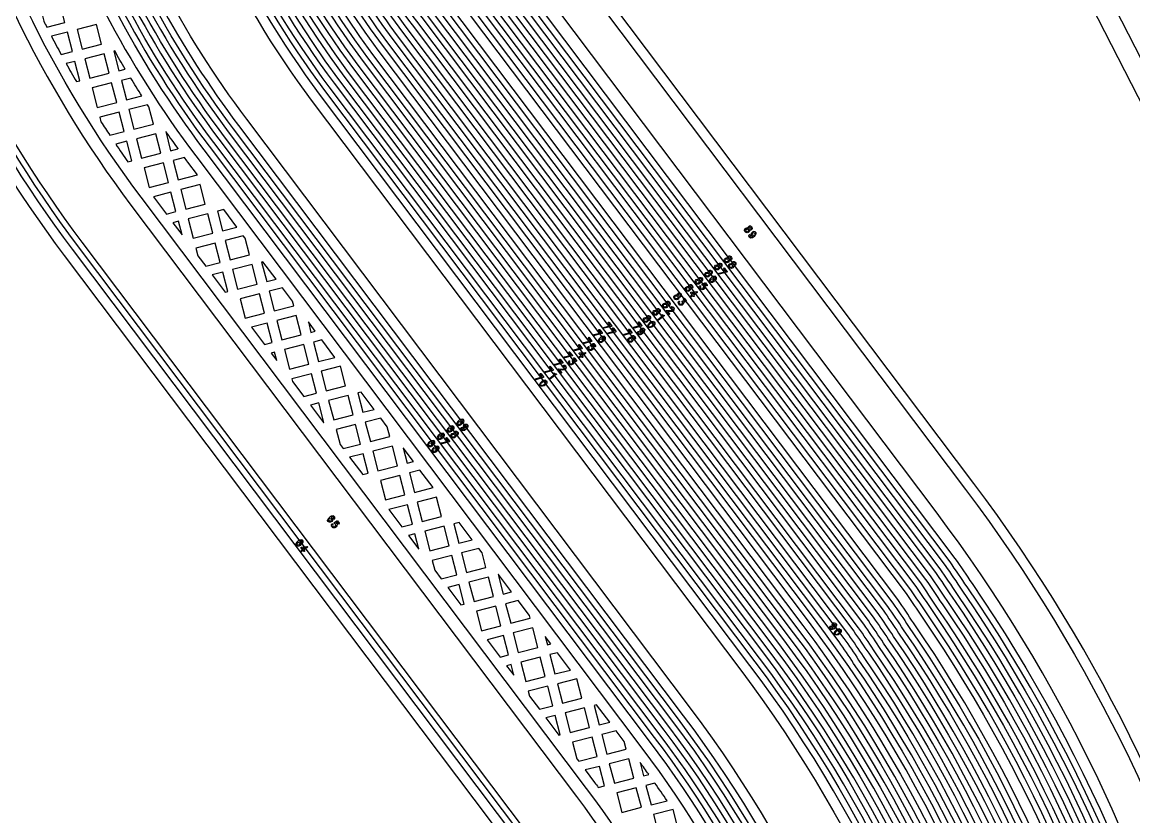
# Model space of a CAD drawing. Extents: x 150 to 463, y 50 to 272.
# Drawn here: x 188.87 to 199.94, y 92.83 to 100.74 of the extents above; entities that cross this region are included whole.
import ezdxf

# ---------------------------------------------------------------- set-up
doc = ezdxf.new("R2010")
doc.units = 0
for name, color, linetype in [('bak_bak_btr2-bcq4636', 9, 'Continuous'), ('bak_outline', 8, 'Continuous'), ('biaozhu1', 5, 'Continuous'), ('quyukuang', 6, 'Continuous')]:
    doc.layers.add(name, color=color, linetype=linetype)

msp = doc.modelspace()

# ---------------------------------------------------------------- linework, layer by layer
at = {"layer": 'bak_bak_btr2-bcq4636'}
for p, q in [((190.375, 98.741), (190.465, 98.622)), ((191.792, 97.662), (191.723, 97.754)), ((191.352, 97.445), (191.409, 97.37)), ((192.769, 96.365), (192.666, 96.502)), ((192.72, 95.63), (192.824, 95.492)), ((194.137, 94.55), (194.081, 94.623)), ((193.697, 94.333), (193.768, 94.24))]:
    msp.add_line(p, q, dxfattribs=at)
for points in [[(205.283, 158.278), (198.163, 107.621, 0.154619), (199.189, 101.546), (203.748, 92.658, -0.154608), (204.733, 86.822), (202.62, 71.792, -0.13447), (202.607, 71.761, -0.128609), (202.613, 71.736), (202.405, 70.262, -0.098311)], [(193.538, 154.055), (186.976, 107.369, 0.198905), (189.292, 98.416), (193.725, 92.533, -0.198901), (195.633, 85.156, -0.07852), (195.589, 85.014, -0.235466), (195.515, 84.964, 0.829205), (195.452, 84.516, -0.234566), (195.509, 84.448, -0.078871), (195.512, 84.297), (194.393, 76.334, -0.158951), (194.037, 75.633, 0.105486), (193.322, 74.529, 0.056152), (193.163, 73.91), (193.045, 73.076, -0.018171), (193.045, 73.073), (192.855, 71.724, 0.040386), (192.848, 71.597, -0.048286), (192.846, 71.568, 0.4198), (193.193, 71.084, -0.349558)], [(193.261, 71.183, -0.468799), (192.947, 71.55, 0.048342), (192.951, 71.599, -0.040792), (192.958, 71.71), (193.265, 73.894, -0.056245), (193.418, 74.492, -0.105486), (194.11, 75.56, 0.162715), (194.498, 76.338), (195.614, 84.282, 0.089232), (195.606, 84.489, -0.054784), (195.602, 84.495, 0.136592), (195.488, 84.602, -0.874967), (195.528, 84.872, 0.137082), (195.658, 84.925, 0.100133), (195.735, 85.142, 0.198891), (193.807, 92.595), (189.374, 98.478, -0.198913), (187.078, 107.355), (193.64, 154.04, -0.171129)], [(193.699, 154.032), (187.138, 107.346, 0.198913), (189.422, 98.514), (193.855, 92.631, -0.198902), (195.794, 85.134, -0.101801), (195.708, 84.891, -0.169864), (195.696, 84.873, -0.006232), (195.687, 84.86, 0.107294), (195.662, 84.755, -0.159896), (195.648, 84.67, 0.095777), (195.648, 84.563, -0.113793), (195.673, 84.274), (194.557, 76.329, -0.162716), (194.153, 75.518, 0.105495), (193.474, 74.47, 0.056232), (193.324, 73.886), (193.017, 71.702, 0.040873), (193.011, 71.6, -0.048333), (193.007, 71.54, 0.477305), (193.267, 71.242)], [(193.298, 71.365, -0.644372), (193.131, 71.552, 0.044198), (193.139, 71.591, 0.006709), (193.139, 71.603, -0.040946), (193.144, 71.684), (193.144, 71.684), (193.159, 71.789, -0.172715), (193.118, 71.99), (193.383, 73.877, -0.055706), (193.528, 74.443, -0.106013), (194.195, 75.476, 0.162658), (194.616, 76.321), (195.854, 85.125, 0.198889), (193.904, 92.666), (189.47, 98.55, -0.198913), (187.197, 107.338), (193.758, 154.024, -0.178427)], [(194.362, 153.939), (187.801, 107.253, 0.198913), (189.957, 98.917), (194.391, 93.033, -0.198889), (196.457, 85.04), (195.22, 76.236, -0.162772), (194.626, 75.044, 0.105906), (194.098, 74.227, 0.055707), (193.987, 73.792), (193.722, 71.905, -0.140892), (193.653, 71.751), (193.634, 71.716), (193.65, 71.539, -0.422325), (193.613, 71.346, -0.200704)], [(193.747, 71.37, 0.178679), (193.755, 71.528, -0.0461), (193.751, 71.546), (193.744, 71.622, -0.152735), (193.761, 71.68, 0.132104), (193.849, 71.887), (194.115, 73.777, -0.055409), (194.218, 74.182, -0.105997), (194.717, 74.954, 0.155464), (195.337, 76.156), (196.585, 85.023, 0.19888), (194.493, 93.111), (190.059, 98.995, -0.198876), (187.928, 107.235), (194.489, 153.921, -0.176717)], [(195.24, 153.195), (188.813, 107.472, 0.107543), (189.19, 102.444, 0.081338), (190.734, 99.503), (195.167, 93.619, -0.198862), (197.42, 84.907), (196.095, 75.476, -0.160261), (195.558, 74.387, 0.160635), (195.244, 73.75), (195.017, 72.135, -0.127479), (194.929, 71.922, 0.010404), (194.919, 71.909, -0.079847), (194.785, 71.769), (194.465, 71.528, -0.055064), (194.461, 71.522, -0.033757), (194.429, 71.493, 0.148019), (194.365, 71.358)], [(195.358, 153.178), (188.932, 107.456, 0.096705), (189.171, 102.964), (189.191, 102.887, 0.008998), (189.304, 102.48, 0.081294), (190.83, 99.575), (195.263, 93.692, -0.198875), (197.539, 84.89), (196.214, 75.459, -0.160272), (195.644, 74.303, 0.16067), (195.363, 73.733), (195.136, 72.118, -0.132304), (195.018, 71.84, -0.068605), (194.883, 71.694, 0.054339), (194.834, 71.644, 0.01787), (194.78, 71.569, -0.05117), (194.778, 71.563, -0.043159), (194.751, 71.511, 0.132375), (194.744, 71.368)], [(195.477, 153.161), (189.051, 107.44, 0.096709), (189.288, 102.993), (189.307, 102.917, 0.008958), (189.419, 102.516, 0.081248), (190.925, 99.647), (195.359, 93.764, -0.116769), (197.58, 88.7, -0.053762), (197.581, 88.693, -0.080127), (197.658, 84.873), (196.333, 75.444, -0.160292), (195.729, 74.219, 0.162838), (195.48, 73.709), (195.254, 72.101, -0.130106), (195.116, 71.771, -0.012914), (195.09, 71.736, 0.118656), (195.028, 71.586, -0.119243), (195.029, 71.573, 0.348071), (195.104, 71.429, -2.783927), (194.946, 71.354)], [(197.718, 84.868, 0.07989), (197.642, 88.696, -0.030837), (197.641, 88.7, -0.033093), (197.641, 88.703, 0.028675), (197.638, 88.713, -0.025456), (197.638, 88.716, 0.116643), (195.407, 93.8), (190.979, 99.675, -0.081099), (189.476, 102.535, -0.00892), (189.366, 102.932), (189.346, 103.009, -0.096702), (189.11, 107.432), (195.536, 153.152, -0.02168)], [(195.596, 153.144), (189.64, 110.766, -0.016404), (189.64, 110.764), (189.17, 107.423, 0.096702), (189.404, 103.023), (189.424, 102.947, 0.008913), (189.534, 102.553, 0.007969), (189.638, 102.255, 0.073089), (191.027, 99.711), (195.455, 93.836, -0.116618), (197.696, 88.728, -0.027076), (197.7, 88.712, -0.02419), (197.7, 88.71, -0.026425), (197.701, 88.707, -0.07989), (197.777, 84.859), (196.452, 75.428, -0.161941), (195.805, 74.124, 0.106558), (195.636, 73.846), (195.619, 73.787, 0.034382), (195.599, 73.692), (195.306, 71.596), (195.496, 71.569, -0.13056), (195.541, 71.546, -0.403497), (195.562, 71.406, 0.042135)], [(197.879, 84.845, 0.079993), (197.801, 88.73, 0.020849), (197.797, 88.75, 0.116546), (195.537, 93.898), (191.109, 99.773, -0.081019), (189.632, 102.584, -0.008876), (189.523, 102.973), (189.504, 103.049, -0.096676), (189.272, 107.408), (189.75, 110.808), (189.75, 110.809), (195.697, 153.129, -0.020756)], [(197.275, 153.089), (190.801, 107.021, 0.197275), (192.467, 100.495), (196.749, 94.812, -0.116711), (199.292, 89.016, -0.004205), (199.296, 88.997, -0.022477), (199.461, 87.773, -0.05729), (199.384, 84.721), (197.508, 71.368, -0.138616), (197.508, 71.353, 0.123164), (197.506, 71.241)], [(196.367, 153.035), (189.918, 107.145, 0.197325), (191.752, 99.961), (196.037, 94.275, -0.116314), (198.41, 88.875, -0.008433), (198.416, 88.846, 0.006424), (198.416, 88.843, -0.006915), (198.418, 88.835, -0.079852), (198.498, 84.758)], [(196.528, 153.012), (190.079, 107.122, 0.197317), (191.883, 100.058), (196.167, 94.373, -0.11622), (198.569, 88.909, -0.008249), (198.576, 88.876, -0.006628), (198.578, 88.864, -0.07984), (198.66, 84.736), (196.977, 72.763, -0.127074), (196.735, 72.178, -0.028507), (196.718, 72.156, -0.014679), (196.67, 72.1, -0.049823), (196.62, 72.053), (196.33, 71.835, -0.078998), (196.324, 71.827, -0.033426), (196.286, 71.798, 0.140962), (196.202, 71.661)], [(196.647, 152.995), (190.198, 107.106, 0.197313), (191.979, 100.13), (196.263, 94.445, -0.116196), (198.687, 88.933, -0.007629), (198.694, 88.898, -0.006036), (198.696, 88.884, -0.079821), (198.779, 84.719), (197.076, 72.603, -0.166393), (196.79, 72.039, 0.028444), (196.719, 71.963, -0.032728), (196.688, 71.929, 0.047968), (196.651, 71.888), (196.552, 71.753), (196.355, 71.507, -0.265155), (196.032, 71.378), (195.895, 71.397, 0.148201), (195.774, 71.378, 0.178039), (195.723, 71.298, -0.130348), (195.723, 71.284, 0.160579), (195.728, 71.195)], [(196.766, 152.978), (190.316, 107.089, 0.19731), (192.075, 100.202), (196.358, 94.517, -0.116852), (198.812, 88.921, -0.005507), (198.815, 88.906, -0.022394), (198.973, 87.73, -0.032961), (198.974, 87.726, -0.057245), (198.897, 84.703), (197.167, 72.388, -0.198766), (196.906, 71.945), (196.784, 71.853, 0.074814), (196.748, 71.817), (196.47, 71.433, -0.087497), (196.404, 71.369, 0.135244), (196.335, 71.287, -0.182264), (196.202, 71.157, 0.08916), (196.144, 71.099)], [(196.884, 152.961), (190.435, 107.073, 0.197297), (192.171, 100.274), (196.454, 94.59, -0.116821), (198.929, 88.944, -0.005123), (198.933, 88.928, -0.022661), (199.094, 87.727, -0.034989), (199.094, 87.723, -0.05698), (199.016, 84.687), (197.285, 72.369, -0.198915), (196.971, 71.836), (196.888, 71.773, 0.095746), (196.856, 71.738), (196.649, 71.394, 0.130994), (196.639, 71.268)], [(197.003, 152.944), (190.554, 107.056, 0.197286), (192.267, 100.346), (196.55, 94.662, -0.116733), (199.046, 88.97, -0.049336), (199.048, 88.964, -0.022693), (199.212, 87.752), (199.215, 87.72, -0.056719), (199.135, 84.67), (197.363, 72.059, -0.169411), (197.066, 71.483, 0.119606), (197.008, 71.36)], [(197.122, 152.93), (190.673, 107.039, 0.19729), (192.363, 100.417), (196.646, 94.734, -0.11607), (199.158, 89.027, -0.061523), (199.16, 89.02), (199.169, 88.972, -0.02245), (199.332, 87.762, -0.035651), (199.332, 87.758), (199.335, 87.721, -0.056537), (199.254, 84.654), (197.481, 72.043, -0.072958), (197.339, 71.556, -0.03421), (197.308, 71.5), (197.142, 71.238, -0.038519), (197.14, 71.234, -0.033528), (197.127, 71.201, 0.009104), (197.125, 71.194, -0.120437), (197.125, 71.178, 0.141), (197.128, 71.067)], [(197.386, 153.015), (190.945, 107.183, 0.13433), (191.575, 102.264, 0.056287), (192.563, 100.567), (197.055, 94.605, -0.004497), (197.201, 94.39, -0.104978), (199.403, 89.071, -0.004238), (199.41, 89.04, -0.003631), (199.413, 89.022, -0.027799), (199.414, 89.018, -0.022481), (199.58, 87.784, -0.04694), (199.569, 85.257, -0.004316), (199.547, 85.009, -0.015053), (199.547, 85.007), (197.726, 72.045, 0.074122), (197.731, 71.377, -0.016605), (197.748, 71.243, -0.071777), (197.749, 71.234, -0.007991), (197.753, 71.169, 0.124915), (197.813, 71.039)], [(197.505, 152.998), (191.063, 107.167, 0.134309), (191.686, 102.311, 0.056234), (192.659, 100.639), (197.152, 94.676, -0.004531), (197.301, 94.457, -0.1055), (199.527, 89.063, -0.0029), (199.53, 89.048, -0.033233), (199.531, 89.044, -0.016505), (199.666, 88.131, -0.032693), (199.666, 88.127, -0.005985), (199.7, 87.795, -0.046906), (199.689, 85.247, -0.004306), (199.667, 84.997, -0.022762), (199.667, 84.995, -0.012487), (199.666, 84.993), (197.844, 72.029, 0.027139), (197.825, 71.797, 0.033632), (197.827, 71.74, 0.063895), (197.889, 71.473, -0.101258), (197.898, 71.463, -0.030892), (197.919, 71.425, 0.144776), (198.044, 71.317)], [(198.14, 71.388, -0.194993), (197.932, 72.222), (199.726, 84.989, 0.004319), (199.748, 85.241, -0.01006), (199.748, 85.242, 0.046898), (199.76, 87.8, -0.026431), (199.76, 87.803, 0.006394), (199.726, 88.138, 0.016572), (199.59, 89.058, -0.039196), (199.588, 89.063, 0.002221), (199.586, 89.075, 0.003823), (199.58, 89.105, 0.00065), (199.574, 89.137, 0.104349), (197.35, 94.491, 0.004547), (197.201, 94.711), (192.707, 100.675, -0.056215), (191.741, 102.335, -0.134288), (191.123, 107.159), (197.564, 152.99, -0.030938)], [(197.623, 152.982), (191.182, 107.151, 0.134283), (191.796, 102.359, 0.056184), (192.755, 100.711), (197.25, 94.746, -0.004553), (197.4, 94.524, -0.105452), (199.645, 89.086, -0.002197), (199.647, 89.074, -0.047069), (199.649, 89.069, -0.016571), (199.785, 88.145, -0.006413), (199.819, 87.807, -0.025987), (199.82, 87.804, -0.046874), (199.808, 85.236, -0.004315), (199.786, 84.983, -0.033921), (199.785, 84.979, -0.023152), (199.785, 84.977), (197.991, 72.213, 0.194979), (198.189, 71.424, 0.031122)], [(197.742, 152.965), (191.301, 107.134, 0.134255), (191.907, 102.406, 0.056144), (192.851, 100.783), (197.347, 94.816, -0.00458), (197.499, 94.591, -0.105411), (199.763, 89.109, -0.001527), (199.764, 89.101, -0.014931), (199.765, 89.1, -0.046989), (199.766, 89.094, -0.016571), (199.904, 88.162, -0.032609), (199.905, 88.159, -0.006491), (199.939, 87.814, -0.03727), (199.939, 87.809, -0.046758), (199.928, 85.225, -0.004313), (199.905, 84.971, -0.009747), (199.905, 84.97, -0.01088), (199.904, 84.958), (198.115, 72.232, 0.19144), (198.281, 71.548, -0.165225), (198.467, 70.924, 0.020124), (198.471, 70.904, 0.083284), (198.507, 70.836)], [(197.861, 152.95), (191.42, 107.118, 0.134232), (192.018, 102.453, 0.056086), (192.947, 100.855), (197.445, 94.886, -0.004603), (197.599, 94.658, -0.104852), (199.875, 89.161, -0.003118), (199.88, 89.133, -0.019147), (199.881, 89.131, -0.004178), (199.883, 89.121, -0.018055), (199.884, 89.119, -0.022914), (200.059, 87.818, -0.029062), (200.06, 87.814, -0.046635), (200.047, 85.215, -0.004322), (200.025, 84.957, -0.011104), (200.022, 84.94), (198.265, 72.44, 0.10431), (198.311, 71.765, 0.083248), (198.385, 71.609, -0.075067), (198.535, 71.306, -0.1227), (198.541, 71.294, 0.275611), (198.708, 71.127, -2.437979), (198.569, 70.993)], [(198.9, 71.192, 0.044852), (198.682, 71.543), (198.549, 71.72, -0.198916), (198.339, 72.533), (200.084, 84.951, 0.004321), (200.107, 85.21, 0.046623), (200.12, 87.82, 0.011372), (200.052, 88.432, 0.012287), (199.943, 89.131, -0.014444), (199.942, 89.132, 0.004341), (199.94, 89.143, -0.018317), (199.939, 89.145, 0.002917), (199.934, 89.172, -0.010956), (199.934, 89.173, 0.000596), (199.928, 89.202, 0.10432), (197.648, 94.692, 0.004625), (197.493, 94.922), (192.995, 100.891, -0.05606), (192.073, 102.477, -0.134208), (191.479, 107.11), (197.92, 152.941, -0.035429)], [(198.119, 152.761), (191.698, 107.079, 0.13416), (192.277, 102.564, 0.014464), (192.475, 102.147, 0.041475), (193.172, 101.023), (197.673, 95.051, -0.004661), (197.832, 94.816, -0.104763), (200.151, 89.216, -0.00239), (200.156, 89.192, -0.004453), (200.159, 89.176, -0.013614), (200.16, 89.174, -0.018217), (200.161, 89.17, -0.012293), (200.272, 88.46, -0.011361), (200.34, 87.839, -0.013759), (200.34, 87.837, -0.046544), (200.328, 85.19, -0.004327), (200.304, 84.927, -0.010945), (200.3, 84.898), (198.591, 72.734, 0.090329), (198.614, 72.176, 0.100427), (198.736, 71.902, -0.039649), (199.164, 71.191, -0.15237)], [(198.237, 152.744), (191.817, 107.063, 0.134126), (192.387, 102.611, 0.014426), (192.582, 102.202, 0.041467), (193.269, 101.095), (197.77, 95.121, -0.004697), (197.932, 94.883, -0.104728), (200.269, 89.239, -0.002131), (200.274, 89.217, -0.00426), (200.277, 89.2, -0.031552), (200.278, 89.196, -0.02822), (200.278, 89.193, -0.012317), (200.391, 88.476, -0.011371), (200.46, 87.849, -0.024621), (200.46, 87.846, -0.010837), (200.46, 87.845, -0.046485), (200.448, 85.179, -0.004329)], [(198.356, 152.727), (191.936, 107.046, 0.134094), (192.497, 102.659, 0.01439), (192.689, 102.256, 0.04144), (193.365, 101.167), (197.868, 95.192, -0.004721), (198.031, 94.95, -0.104688), (200.387, 89.262, -0.00191), (200.391, 89.242, -0.004339), (200.395, 89.223, -0.037778), (200.396, 89.218, -0.029826), (200.396, 89.215, -0.012319), (200.51, 88.492, -0.011398), (200.58, 87.857, -0.028248), (200.58, 87.854, -0.009778), (200.58, 87.853, -0.046433), (200.567, 85.168, -0.004319)], [(198.474, 152.702), (192.055, 107.03, 0.134064), (192.608, 102.706, 0.014338), (192.796, 102.311, 0.041432), (193.461, 101.239), (197.965, 95.262, -0.004742), (198.131, 95.017, -0.104649), (200.504, 89.285, -0.001675), (200.508, 89.267, -0.004592), (200.513, 89.245, -0.012219), (200.513, 89.244), (200.515, 89.235, -0.012308), (200.629, 88.507, -0.011429), (200.7, 87.866, -0.037007), (200.7, 87.861, -0.04637), (200.687, 85.158, -0.004335)], [(198.591, 152.675), (192.173, 107.013, 0.134032), (192.718, 102.753, 0.014292), (192.903, 102.366, 0.04143), (193.557, 101.311), (198.062, 95.332, -0.004769), (198.23, 95.084, -0.104608), (200.622, 89.309, -0.00148), (200.625, 89.292, -0.004852), (200.631, 89.267, -0.014557), (200.631, 89.265), (200.633, 89.256, -0.012285), (200.747, 88.523, -0.011482), (200.819, 87.873, -0.039047), (200.819, 87.869, -0.046298), (200.806, 85.147, -0.004326)], [(200.246, 71.328, -0.015992), (199.925, 71.922, -0.025026), (199.872, 72.042, 0.017246), (199.805, 72.203, -0.030578), (199.803, 72.206, 0.030031), (199.659, 72.474, -0.02759), (199.643, 72.503, 0.052143), (199.618, 72.544), (199.529, 72.662, -0.198623), (199.268, 73.672), (200.841, 84.87, 0.004339), (200.866, 85.142, 0.046217), (200.88, 87.87, -0.026242), (200.88, 87.873, -0.017244), (200.879, 87.875, 0.011543), (200.807, 88.531, 0.012286), (200.692, 89.267), (200.677, 89.341, 0.104246), (198.28, 95.118, 0.004783), (198.111, 95.368), (193.605, 101.347, -0.05572), (192.774, 102.777, -0.134001), (192.233, 107.005), (198.65, 152.667, -0.034201)], [(198.709, 152.658), (192.292, 106.997, 0.133995), (192.829, 102.801, 0.014253), (193.01, 102.421, 0.041404), (193.654, 101.383), (198.16, 95.402, -0.004787), (198.33, 95.151, -0.10481), (200.743, 89.318, -0.005098), (200.749, 89.288, -0.021239), (200.75, 89.286), (200.751, 89.276, -0.012255), (200.866, 88.539, -0.011538), (200.939, 87.88, -0.026208), (200.939, 87.877, -0.017047), (200.939, 87.875, -0.046216), (200.926, 85.136, -0.004341)], [(200.501, 71.314), (199.725, 72.88, -0.151227), (199.518, 74.158), (200.95, 84.346, 0.198928), (197.972, 95.864), (193.515, 101.78, -0.03577), (193.001, 102.574, -0.013601), (192.996, 102.583, -0.009014), (192.885, 102.822, -0.006735), (192.883, 102.826, -0.133908), (192.352, 106.988), (192.437, 107.583, -0.001412), (192.447, 107.618), (198.77, 152.607, -0.034514)], [(199.134, 152.555), (192.804, 107.527, 0.001439), (192.794, 107.494), (192.716, 106.937, 0.133836), (193.223, 102.969, 0.008802), (193.326, 102.747, 0.035587), (193.809, 102.001), (198.266, 96.086, -0.198928), (201.314, 84.295), (199.882, 74.107, 0.151227), (200.055, 73.043), (200.97, 71.199, -0.039218)], [(201.06, 71.249), (200.675, 72.025, -0.013526), (200.675, 72.026, -0.017036), (200.673, 72.03), (200.147, 73.089, -0.151222), (199.984, 74.092), (201.417, 84.286, 0.198848), (198.348, 96.148), (193.891, 102.063, -0.035481), (193.417, 102.795, -0.008661), (193.318, 103.01, -0.133793), (192.818, 106.923), (192.895, 107.472, -0.001166), (192.903, 107.498, 0.036711), (192.912, 107.539), (198.471, 147.096)], [(194.246, 71.485, 0.108915), (194.352, 71.518), (194.416, 71.57, -0.109084), (194.429, 71.576), (194.749, 71.817, 0.079852), (194.87, 71.943, -0.010305), (194.881, 71.958, 0.12749), (194.958, 72.143), (195.185, 73.759, -0.160696), (195.516, 74.429, 0.037725), (195.699, 74.646, 0.12176), (196.036, 75.485), (197.361, 84.915, 0.198862), (195.119, 93.583), (190.686, 99.467, -0.081375), (189.133, 102.426, -0.009051), (189.017, 102.842), (188.997, 102.92, -0.096707), (188.754, 107.481)], [(194.581, 71.446, 0.122477), (194.683, 71.528, -0.010437), (194.713, 71.576, 0.012057), (194.718, 71.588, -0.14789), (194.73, 71.602, -0.017978), (194.787, 71.681, -0.05428), (194.845, 71.74, 0.068758), (194.969, 71.875, -0.010236), (194.977, 71.886, 0.127012), (195.076, 72.126), (195.303, 73.742, -0.160691), (195.601, 74.345, 0.037762), (195.796, 74.576, 0.121755), (196.154, 75.468), (197.48, 84.898, 0.198907), (195.215, 93.656), (190.782, 99.539, -0.081333), (189.247, 102.463, -0.009005), (189.133, 102.872), (189.113, 102.949, -0.096705), (188.873, 107.464)], [(194.946, 71.354, 0.053152), (194.956, 71.455, -0.141137), (194.96, 71.469, 0.031357), (194.964, 71.529, -0.161029), (195.042, 71.772, 0.013707), (195.068, 71.807, 0.130602), (195.195, 72.109), (195.432, 73.782, -0.145298), (195.687, 74.261, 0.037746), (195.893, 74.506, 0.121839), (196.274, 75.453), (197.599, 84.881, 0.080027), (197.523, 88.678, -0.044277), (197.522, 88.683, 0.116893), (195.311, 93.728), (190.878, 99.611, -0.081291), (189.362, 102.499, -0.008962), (189.249, 102.902), (189.23, 102.979, -0.096711), (188.992, 107.448)], [(196.098, 71.802, 0.136076), (196.246, 71.849, -0.033308), (196.284, 71.878, -0.086346), (196.294, 71.883), (196.584, 72.101, 0.049852), (196.625, 72.14, 0.014854), (196.671, 72.194, -0.027043), (196.673, 72.197, 0.030327), (196.688, 72.214, 0.127069), (196.918, 72.771), (198.601, 84.744, 0.080074), (198.517, 88.865, 0.008615), (198.51, 88.898, 0.116229), (196.119, 94.337), (191.835, 100.022, -0.197317), (190.019, 107.13)], [(197.628, 71.035, 0.141436), (197.681, 71.187, -0.101169), (197.684, 71.2, -0.026279), (197.684, 71.237, -0.102499), (197.687, 71.25, 0.015066), (197.672, 71.368, -0.074122), (197.666, 72.054), (199.488, 85.015, 0.004309), (199.509, 85.262, -0.01019), (199.509, 85.263, 0.046944), (199.521, 87.779, 0.022456), (199.355, 89.007, -0.025277), (199.354, 89.009, 0.003946), (199.351, 89.028, 0.004311), (199.345, 89.059, -0.011305), (199.344, 89.06, 0.000681), (199.338, 89.093, 0.104376), (197.151, 94.357, 0.004495), (197.006, 94.571), (192.515, 100.531, -0.056318), (191.52, 102.241, -0.134333), (190.885, 107.192)], [(197.885, 71.228, 0.102585), (197.879, 71.346, -0.08951), (197.767, 71.735, -0.033566), (197.765, 71.799, -0.027096), (197.785, 72.037), (199.607, 85.003, 0.004318), (199.629, 85.253, -0.02322), (199.629, 85.255, 0.046866), (199.64, 87.79, 0.006051), (199.606, 88.124, -0.032532), (199.606, 88.128, 0.016425), (199.472, 89.032, -0.028742), (199.472, 89.036, 0.00297), (199.468, 89.051, -0.010582), (199.468, 89.052, 0.004056), (199.462, 89.082, 0.000662), (199.456, 89.114, 0.104366), (197.251, 94.424, 0.004523), (197.103, 94.641), (192.611, 100.603, -0.056261), (191.631, 102.288, -0.134316), (191.004, 107.175)], [(198.338, 70.848, 0.17553), (198.4, 70.993, -0.123475), (198.404, 71.005, 0.042975), (198.404, 71.044, 0.133716), (198.232, 71.513, -0.191441), (198.056, 72.24), (199.846, 84.977, 0.004324), (199.868, 85.231, 0.046795), (199.88, 87.806, -0.0378), (199.88, 87.81, 0.006386), (199.845, 88.148, -0.032574), (199.845, 88.152, 0.016655), (199.707, 89.085, -0.042218), (199.706, 89.089, 0.00161), (199.704, 89.098, 0.003449), (199.698, 89.127, -0.011383), (199.698, 89.128, 0.000632), (199.692, 89.159, 0.104334), (197.45, 94.558, 0.004577), (197.298, 94.782), (192.803, 100.747, -0.056177), (191.852, 102.383, -0.134258), (191.242, 107.142)], [(198.569, 70.993, 0.098125), (198.536, 71.075, -0.165934), (198.532, 71.093, -0.040463), (198.505, 71.183, 0.100728), (198.336, 71.575, -0.083237), (198.253, 71.749, -0.104288), (198.206, 72.448), (199.965, 84.964, 0.004321), (199.988, 85.22, 0.046645), (200, 87.809, -0.029284), (200, 87.813, 0.011312), (199.933, 88.416, 0.012267), (199.825, 89.108, 0.003615), (199.823, 89.115, -0.033176), (199.822, 89.119, -0.02134), (199.822, 89.121, 0.003145), (199.816, 89.149, -0.011463), (199.816, 89.15, 0.000617), (199.81, 89.18, 0.104329), (197.549, 94.625, 0.004598), (197.396, 94.852), (192.899, 100.819, -0.056117), (191.962, 102.43, -0.13424), (191.36, 107.126)], [(195.555, 71.244, 0.132797), (195.635, 71.333, -0.141514), (195.645, 71.345, -0.280627), (195.904, 71.456), (196.04, 71.437, 0.265159), (196.308, 71.544), (196.54, 71.836), (196.602, 71.923, -0.048098), (196.647, 71.973, 0.032877), (196.673, 72.001, -0.028381), (196.748, 72.082, 0.166318), (197.016, 72.612), (198.719, 84.728, 0.080088), (198.635, 88.887, 0.007985), (198.628, 88.922, 0.00081), (198.621, 88.96, 0.115442), (196.215, 94.409), (191.931, 100.094, -0.197314), (190.138, 107.114)], [(196.1, 71.258, 0.117725), (196.154, 71.248, -0.144887), (196.17, 71.244, 0.308495), (196.28, 71.312, -0.13537), (196.371, 71.419, 0.087461), (196.422, 71.468), (196.7, 71.852, -0.07482), (196.748, 71.901), (196.87, 71.993, 0.198762), (197.107, 72.396), (198.838, 84.711, 0.05732), (198.913, 87.725, -0.032829), (198.913, 87.729, 0.022321), (198.756, 88.895, 0.005816), (198.753, 88.909, 0.007405), (198.746, 88.945, 0.000789), (198.739, 88.982, 0.115437), (196.31, 94.481), (192.027, 100.166, -0.19731), (190.257, 107.098)], [(196.489, 71.335, 0.129315), (196.584, 71.402), (196.804, 71.769, -0.095789), (196.851, 71.821), (196.935, 71.884, 0.198916), (197.226, 72.377), (198.957, 84.695, 0.057035), (199.034, 87.721, -0.035544), (199.034, 87.725, 0.022604), (198.874, 88.917, 0.00501), (198.871, 88.932, -0.012624), (198.87, 88.933, 0.00653), (198.864, 88.967, -0.011297), (198.864, 88.968, 0.000756), (198.857, 89.004, 0.11545), (196.406, 94.553), (192.123, 100.238, -0.197297), (190.376, 107.081)], [(196.885, 71.502, 0.164336), (197.057, 71.576, 0.157185), (197.306, 72.084), (199.076, 84.679, 0.056773), (199.155, 87.718, -0.035366), (199.155, 87.722), (199.153, 87.746, 0.022631), (198.99, 88.95, -0.049983), (198.988, 88.956, 0.006077), (198.981, 88.991, 0.000741), (198.975, 89.026, 0.11545), (196.502, 94.626), (192.219, 100.31, -0.197858), (190.497, 107.084)], [(196.974, 71.136, 0.025647), (196.993, 71.146), (197.044, 71.197), (197.076, 71.248, 0.008869), (197.079, 71.254, -0.160952), (197.091, 71.271), (197.257, 71.532, 0.034223), (197.284, 71.581, 0.07292), (197.422, 72.051), (199.194, 84.662, 0.056537), (199.276, 87.716, -0.034832), (199.276, 87.72, -0.038781), (199.275, 87.724, 0.013239), (199.275, 87.729), (199.272, 87.761, 0.022375), (199.11, 88.962), (199.102, 89.006, -0.062367), (199.1, 89.013, 0.000731), (199.093, 89.048, 0.115458), (196.598, 94.698), (192.315, 100.382, -0.197292), (190.613, 107.048)], [(197.506, 71.241, -2.758308), (197.343, 71.308, 0.251793), (197.462, 71.491, -0.122414), (197.466, 71.504), (199.325, 84.729, 0.05729), (199.401, 87.768, 0.022476), (199.237, 88.986, 0.004109), (199.233, 89.004, -0.010831), (199.233, 89.005, 0.004722), (199.227, 89.036, -0.011716), (199.227, 89.037, 0.000706), (199.22, 89.071, 0.115468), (196.701, 94.776), (192.419, 100.459, -0.197277), (190.741, 107.03)], [(191.538, 107.101, 0.134201), (192.128, 102.5, 0.056031), (193.043, 100.927), (197.542, 94.956, -0.004632), (197.698, 94.725, -0.104817), (199.993, 89.184, -0.00284), (199.998, 89.157, -0.010967), (199.998, 89.156, -0.00399), (200.001, 89.145, -0.021824), (200.001, 89.143, -0.015367), (200.002, 89.141, -0.023036), (200.18, 87.822, -0.046557), (200.167, 85.204, -0.004325), (200.144, 84.944, -0.010968), (200.141, 84.923), (198.398, 72.525, 0.198916), (198.597, 71.756), (198.73, 71.579, -0.044852), (198.954, 71.219)], [(199.019, 70.759, 0.100963), (199.077, 70.877), (199.096, 71.011, 0.152523), (199.073, 71.145, 0.039663), (198.653, 71.843, -0.100359), (198.515, 72.154, -0.090314), (198.49, 72.748), (200.204, 84.939, 0.004324), (200.227, 85.199, 0.0466), (200.239, 87.83, 0.011367), (200.171, 88.447, 0.01229), (200.061, 89.152, -0.010454), (200.06, 89.154, -0.014632), (200.06, 89.157, 0.004749), (200.057, 89.171, 0.002489), (200.052, 89.195, -0.010218), (200.051, 89.197, 0.000572), (200.046, 89.225, 0.104299), (197.748, 94.759, 0.004651), (197.59, 94.992), (193.091, 100.963, -0.041484), (192.384, 102.101, -0.014511), (192.183, 102.525, -0.134175), (191.598, 107.093)], [(200.388, 85.185, 0.046486), (200.4, 87.84, -0.024698), (200.4, 87.842, -0.01129), (200.4, 87.843, 0.011374), (200.331, 88.468, 0.012316), (200.219, 89.182, -0.027019), (200.219, 89.186, -0.023801), (200.218, 89.188, 0.004401), (200.215, 89.204, 0.00218), (200.21, 89.226, -0.012891), (200.21, 89.228, 0.000548), (200.205, 89.254, 0.104279), (197.882, 94.849, 0.004691), (197.721, 95.087), (193.221, 101.06, -0.041469), (192.528, 102.175, -0.014459), (192.332, 102.588, -0.13413), (191.758, 107.071)], [(200.507, 85.174, 0.046436), (200.52, 87.848, -0.028535), (200.52, 87.851, -0.00992), (200.52, 87.852, 0.011402), (200.45, 88.484, 0.012317), (200.337, 89.204, -0.033949), (200.337, 89.208, -0.026256), (200.336, 89.211, 0.004362), (200.332, 89.229, 0.001945), (200.328, 89.249, -0.014138), (200.328, 89.251, 0.000523), (200.323, 89.275, 0.104274), (197.981, 94.916, 0.004716), (197.819, 95.157), (193.317, 101.131, -0.041454), (192.635, 102.229, -0.01441), (192.442, 102.635, -0.134104), (191.877, 107.054)], [(199.947, 71.321, -0.049377), (199.786, 71.584, -0.01257), (199.779, 71.598, -0.035822), (199.699, 71.808, 0.009683), (199.672, 71.892, -0.001407), (199.668, 71.903, 0.059219), (199.429, 72.388, 0.017615), (199.342, 72.512, -0.031026), (199.34, 72.515, -0.030785), (199.337, 72.517, -0.198915), (199.03, 73.704), (200.603, 84.895, 0.004333), (200.627, 85.163, 0.046371), (200.64, 87.856, -0.037234), (200.64, 87.861, 0.011433), (200.569, 88.499, 0.012309), (200.456, 89.225), (200.441, 89.297, 0.10427), (198.081, 94.984, 0.004737), (197.916, 95.227), (193.413, 101.204, -0.041435), (192.742, 102.284, -0.014367), (192.553, 102.683, -0.134073), (191.995, 107.038)], [(200.023, 71.424, -0.031777), (199.844, 71.771, -0.024814), (199.8, 71.887, 0.061046), (199.552, 72.419, 0.022499), (199.445, 72.574, -0.202203), (199.149, 73.689), (200.722, 84.882, 0.004334), (200.747, 85.152, 0.046301), (200.76, 87.863, -0.039293), (200.76, 87.868, 0.011484), (200.688, 88.515, 0.012304), (200.574, 89.246), (200.559, 89.319, 0.104264), (198.18, 95.051, 0.004762), (198.013, 95.297), (193.509, 101.275, -0.041432), (192.849, 102.339, -0.014322), (192.663, 102.73, -0.134041), (192.114, 107.022)], [(189.033, 102.399, 0.081478), (190.603, 99.406), (195.044, 93.512, -0.198611), (197.259, 84.93), (195.934, 75.499, -0.16027), (195.442, 74.501, 0.148279), (195.093, 73.834), (194.856, 72.158), (194.856, 72.157, -0.127638), (194.799, 72.02, 0.010174), (194.785, 72.002, -0.07976), (194.687, 71.899), (194.286, 71.597, -0.043062), (194.279, 71.594), (194.232, 71.58, -0.024262), (194.222, 71.579)], [(189.9, 100.271, -0.004944), (189.795, 100.451), (189.786, 100.448)], [(190.065, 100.004, -0.004988), (189.954, 100.182), (189.861, 100.158)], [(190.619, 99.218), (190.523, 99.345), (190.523, 99.346, -0.001384), (190.489, 99.391), (190.377, 99.362)], [(195.294, 92.99, 0.004644), (195.173, 93.165), (195.084, 93.142)]]:
    msp.add_lwpolyline(points, format="xyb", dxfattribs=at)
for points in [[(189.055, 100.879), (189.089, 100.747, 0.001517), (189.119, 100.689), (189.299, 100.736), (189.249, 100.929)], [(189.165, 100.598, 0.004679), (189.262, 100.416), (189.374, 100.445), (189.324, 100.639)], [(189.312, 100.326, 0.004712), (189.414, 100.146), (189.449, 100.155), (189.399, 100.348)], [(189.646, 99.792), (189.658, 99.747, 0.00369), (189.746, 99.612), (189.89, 99.649), (189.84, 99.842)], [(189.936, 99.868), (189.986, 99.674), (190.18, 99.724), (190.136, 99.895, -0.000679), (190.122, 99.916)], [(189.805, 99.524, 0.004841), (189.925, 99.348), (189.965, 99.358), (189.915, 99.552)], [(194.479, 93.296), (194.573, 93.171), (194.573, 93.171, -0.001407), (194.609, 93.123), (194.672, 93.139), (194.622, 93.332)]]:
    msp.add_lwpolyline(points, format="xyb", close=True, dxfattribs=at)
for points in [[(189.421, 100.664), (189.471, 100.47), (189.664, 100.52), (189.614, 100.714)], [(189.496, 100.373), (189.546, 100.18), (189.739, 100.23), (189.689, 100.423)], [(189.571, 100.083), (189.621, 99.889), (189.815, 99.939), (189.764, 100.133)], [(190.012, 99.577), (190.062, 99.383), (190.255, 99.434), (190.205, 99.627)], [(190.087, 99.287), (190.137, 99.093), (190.33, 99.143), (190.28, 99.337)], [(190.18, 99.001), (190.31, 98.828), (190.405, 98.853), (190.355, 99.046)], [(190.452, 99.071), (190.502, 98.878), (190.696, 98.928), (190.646, 99.121)], [(190.527, 98.781), (190.577, 98.587), (190.771, 98.637), (190.721, 98.831)], [(190.893, 98.566), (190.943, 98.372), (191.137, 98.422), (191.093, 98.589), (191.075, 98.613)], [(190.602, 98.49), (190.622, 98.414), (190.701, 98.309), (190.846, 98.347), (190.796, 98.54)], [(190.968, 98.275), (191.018, 98.081), (191.212, 98.132), (191.162, 98.325)], [(190.766, 98.223), (190.896, 98.05), (190.921, 98.056), (190.871, 98.25)], [(191.334, 98.06), (191.384, 97.866), (191.577, 97.916), (191.565, 97.962), (191.466, 98.094)], [(191.043, 97.985), (191.093, 97.791), (191.287, 97.841), (191.237, 98.035)], [(191.157, 97.704), (191.287, 97.531), (191.362, 97.551), (191.312, 97.744)], [(191.409, 97.769), (191.459, 97.576), (191.652, 97.626), (191.602, 97.819)], [(191.484, 97.479), (191.534, 97.285), (191.727, 97.335), (191.677, 97.529)], [(191.849, 97.264), (191.899, 97.07), (192.093, 97.12), (192.043, 97.314)], [(191.559, 97.188), (191.566, 97.161), (191.678, 97.013), (191.803, 97.045), (191.753, 97.238)], [(191.743, 96.926), (191.873, 96.753), (191.878, 96.754), (191.828, 96.948)], [(191.924, 96.973), (191.975, 96.779), (192.168, 96.83), (192.118, 97.023)], [(192, 96.683), (192.038, 96.535), (192.069, 96.494), (192.243, 96.539), (192.193, 96.733)], [(192.29, 96.758), (192.34, 96.564), (192.534, 96.614), (192.509, 96.71), (192.443, 96.797)], [(192.365, 96.467), (192.415, 96.274), (192.609, 96.324), (192.559, 96.517)], [(192.134, 96.408), (192.264, 96.235), (192.318, 96.249), (192.268, 96.442)], [(192.44, 96.177), (192.49, 95.983), (192.684, 96.033), (192.634, 96.227)], [(192.806, 95.962), (192.856, 95.768), (193.049, 95.818), (192.999, 96.012)], [(192.525, 95.889), (192.655, 95.716), (192.759, 95.743), (192.709, 95.936)], [(192.881, 95.671), (192.931, 95.477), (193.125, 95.528), (193.075, 95.721)], [(193.246, 95.456), (193.297, 95.262), (193.49, 95.312), (193.452, 95.458), (193.42, 95.501)], [(192.956, 95.381), (192.981, 95.283), (193.046, 95.197), (193.2, 95.237), (193.15, 95.431)], [(193.322, 95.165), (193.372, 94.972), (193.565, 95.022), (193.515, 95.215)], [(193.111, 95.111), (193.241, 94.938), (193.275, 94.947), (193.225, 95.14)], [(193.687, 94.95), (193.737, 94.756), (193.931, 94.806), (193.924, 94.832), (193.811, 94.982)], [(193.397, 94.875), (193.447, 94.681), (193.64, 94.731), (193.59, 94.925)], [(193.502, 94.592), (193.632, 94.419), (193.715, 94.441), (193.665, 94.634)], [(193.762, 94.66), (193.812, 94.466), (194.006, 94.516), (193.956, 94.71)], [(193.837, 94.369), (193.887, 94.175), (194.081, 94.226), (194.031, 94.419)], [(194.203, 94.154), (194.253, 93.96), (194.447, 94.01), (194.397, 94.204)], [(193.912, 94.079), (193.925, 94.031), (194.023, 93.901), (194.156, 93.935), (194.106, 94.129)], [(194.088, 93.814), (194.218, 93.641), (194.231, 93.645), (194.181, 93.838)], [(194.278, 93.863), (194.328, 93.67), (194.522, 93.72), (194.472, 93.913)], [(194.353, 93.573), (194.397, 93.405), (194.414, 93.382), (194.597, 93.429), (194.547, 93.623)], [(194.644, 93.648), (194.694, 93.454), (194.887, 93.504), (194.868, 93.58), (194.788, 93.685)], [(194.719, 93.358), (194.769, 93.164), (194.962, 93.214), (194.912, 93.408)], [(194.794, 93.067), (194.844, 92.873), (195.038, 92.924), (194.987, 93.117)], [(195.159, 92.852), (195.209, 92.658), (195.403, 92.708), (195.353, 92.902)]]:
    msp.add_lwpolyline(points, close=True, dxfattribs=at)
for points in [[(189.786, 100.448), (189.836, 100.255), (189.9, 100.271)], [(189.861, 100.158), (189.911, 99.964), (190.065, 100.004)], [(190.303, 99.649), (190.352, 99.459), (190.425, 99.477)], [(190.377, 99.362), (190.427, 99.168), (190.619, 99.218)], [(191.01, 98.699), (190.88, 98.872), (190.818, 98.856)], [(190.818, 98.856), (190.868, 98.662), (191.01, 98.699)], [(190.465, 98.622), (190.43, 98.756), (190.375, 98.741)], [(191.401, 98.18), (191.271, 98.353), (191.258, 98.35)], [(191.258, 98.35), (191.308, 98.157), (191.401, 98.18)], [(191.723, 97.754), (191.749, 97.651), (191.792, 97.662)], [(191.987, 97.402), (191.857, 97.575), (191.774, 97.554)], [(191.774, 97.554), (191.824, 97.36), (191.987, 97.402)], [(191.409, 97.37), (191.387, 97.454), (191.352, 97.445)], [(192.378, 96.884), (192.248, 97.057), (192.215, 97.048)], [(192.215, 97.048), (192.265, 96.855), (192.378, 96.884)], [(192.666, 96.502), (192.706, 96.349), (192.769, 96.365)], [(192.964, 96.106), (192.834, 96.279), (192.731, 96.252)], [(192.731, 96.252), (192.781, 96.058), (192.964, 96.106)], [(193.355, 95.587), (193.225, 95.76), (193.171, 95.746)], [(193.171, 95.746), (193.221, 95.553), (193.355, 95.587)], [(192.824, 95.492), (192.784, 95.646), (192.72, 95.63)], [(193.746, 95.068), (193.616, 95.241), (193.612, 95.24)], [(193.612, 95.24), (193.662, 95.047), (193.746, 95.068)], [(194.081, 94.623), (194.103, 94.541), (194.137, 94.55)], [(194.332, 94.29), (194.202, 94.463), (194.128, 94.444)], [(194.128, 94.444), (194.178, 94.251), (194.332, 94.29)], [(193.768, 94.24), (193.741, 94.344), (193.697, 94.333)], [(194.723, 93.772), (194.593, 93.945), (194.568, 93.938)], [(194.568, 93.938), (194.619, 93.745), (194.723, 93.772)], [(195.025, 93.37), (195.059, 93.239), (195.111, 93.252)], [(195.084, 93.142), (195.134, 92.949), (195.294, 92.99)]]:
    msp.add_lwpolyline(points, dxfattribs=at)
for centre, radius, start, end in [((198.942, 105.687), 10.54, 214.9511, 216.0973), ((185.774, 86.543), 11.498, 35.7014, 36.425)]:
    msp.add_arc(centre, radius, start, end, dxfattribs=at)
at = {"layer": 'bak_outline'}
msp.add_lwpolyline([(187.55, 154.969), (180.664, 105.973, 0.207725), (182.797, 98.298), (191.945, 87.001, -0.207899), (193.009, 83.16), (191.275, 70.823, 0.411808), (191.709, 70.268), (201.211, 68.933, 0.149129), (201.787, 69.026), (201.999, 69.128, 0.252406), (202.556, 69.896), (204.932, 86.8, 0.154461), (203.926, 92.75), (199.367, 101.637, -0.154779), (198.362, 107.599), (205.482, 158.256, 0.021809)], format="xyb", dxfattribs=at)
at = {"layer": 'biaozhu1'}
for p, q in [((195.812, 98.241), (195.878, 98.258)), ((195.572, 98.044), (195.544, 98.042)), ((194.664, 97.7), (194.73, 97.718)), ((194.962, 97.703), (195.028, 97.721)), ((195.203, 97.78), (195.248, 97.814)), ((194.568, 97.628), (194.634, 97.645)), ((194.706, 97.645), (194.772, 97.662)), ((194.866, 97.632), (194.931, 97.65)), ((194.369, 97.478), (194.435, 97.496)), ((194.465, 97.55), (194.531, 97.568)), ((194.273, 97.406), (194.339, 97.423)), ((194.461, 97.439), (194.433, 97.436)), ((194.081, 97.262), (194.147, 97.279)), ((194.177, 97.334), (194.243, 97.351)), ((193.985, 97.19), (194.051, 97.207)), ((194.128, 97.196), (194.173, 97.23)), ((193.049, 96.552), (193.115, 96.569)), ((191.691, 95.508), (191.663, 95.505))]:
    msp.add_line(p, q, dxfattribs=at)
for points in [[(196.065, 98.669, -0.453986), (196.1, 98.69, -0.48578), (196.124, 98.71)], [(196.124, 98.71, -0.463863), (196.137, 98.673, -0.324587), (196.117, 98.668, -0.998832), (196.066, 98.666, -0.130294), (196.065, 98.669)], [(196.108, 98.61, -0.208053), (196.108, 98.614), (196.112, 98.621)], [(196.178, 98.644, -0.420885), (196.124, 98.589), (196.116, 98.594, -0.095719), (196.114, 98.596), (196.111, 98.6, -0.097798), (196.11, 98.602), (196.108, 98.61)], [(196.112, 98.621, -1.48713), (196.118, 98.611, 0.776036), (196.146, 98.605)], [(195.862, 98.37, -0.453886), (195.897, 98.392, -0.486488), (195.92, 98.412)], [(195.92, 98.412, -0.46229), (195.934, 98.374, -0.324065), (195.914, 98.369, -0.998485), (195.862, 98.368, -0.129199), (195.862, 98.37)], [(195.727, 98.27, -0.463863), (195.741, 98.232, -0.324587), (195.721, 98.227, -0.998832), (195.669, 98.226, -0.130294), (195.669, 98.228)], [(195.669, 98.228, -0.453986), (195.703, 98.25, -0.48578), (195.727, 98.27)], [(195.765, 98.299, -0.453986), (195.8, 98.321, -0.48578), (195.823, 98.341)], [(195.823, 98.341, -0.463863), (195.837, 98.303, -0.324587), (195.817, 98.298, -0.998832), (195.765, 98.297, -0.130294), (195.765, 98.299)], [(195.878, 98.258), (195.858, 98.284, -1), (195.866, 98.29), (195.89, 98.258, -0.539122), (195.887, 98.25), (195.814, 98.231, -1), (195.812, 98.241)], [(195.904, 98.314, -0.454076), (195.939, 98.336, -0.485414), (195.962, 98.356)], [(195.962, 98.356, -0.462322), (195.976, 98.318, -0.325091), (195.956, 98.313, -0.997007), (195.904, 98.312, -0.128354), (195.904, 98.314)], [(195.572, 98.157, -0.453986), (195.607, 98.179, -0.48578), (195.63, 98.198)], [(195.63, 98.198, -0.463863), (195.644, 98.161, -0.324587), (195.624, 98.156, -0.998832), (195.572, 98.155, -0.130294), (195.572, 98.157)], [(195.756, 98.153, -0.603125), (195.714, 98.165, -0.129307), (195.714, 98.168)], [(195.784, 98.178, -1.48745), (195.778, 98.187, 0.775174), (195.75, 98.193)], [(195.75, 98.193, -0.049373), (195.751, 98.193, -0.582041), (195.756, 98.153)], [(195.42, 98.044, -0.463863), (195.433, 98.007, -0.324587), (195.413, 98.001, -0.998832), (195.362, 98, -0.130294), (195.362, 98.003)], [(195.362, 98.003, -0.453986), (195.396, 98.024, -0.48578), (195.42, 98.044)], [(195.475, 98.086, -0.453986), (195.51, 98.108, -0.48578), (195.533, 98.127)], [(195.533, 98.127, -0.463863), (195.547, 98.09, -0.324587), (195.527, 98.085, -0.998832), (195.475, 98.084, -0.130294), (195.475, 98.086)], [(195.662, 98.084, -0.640596), (195.614, 98.099, -0.334546), (195.615, 98.106)], [(195.615, 98.106, -0.084942), (195.615, 98.107), (195.619, 98.113, -1), (195.628, 98.108, 0.637953), (195.642, 98.084)], [(195.642, 98.084, 0.819747), (195.646, 98.12, -0.735084), (195.644, 98.129), (195.669, 98.145, -0.389182), (195.676, 98.143), (195.693, 98.121, -1), (195.685, 98.114), (195.671, 98.134), (195.658, 98.126, -0.523128), (195.662, 98.084)], [(195.248, 97.919, -0.453986), (195.283, 97.941, -0.48578), (195.306, 97.961)], [(195.306, 97.961, -0.463863), (195.32, 97.923, -0.324587), (195.3, 97.918, -0.998832), (195.248, 97.917, -0.130294), (195.248, 97.919)], [(195.471, 97.965), (195.458, 97.983, -1), (195.466, 97.989), (195.485, 97.964, -0.601086), (195.481, 97.956), (195.459, 97.954, -1.031604), (195.404, 97.944)], [(195.405, 97.951, -0.084942), (195.405, 97.953), (195.409, 97.959, -1), (195.417, 97.954, 0.637953), (195.432, 97.93)], [(195.432, 97.93, 0.373114), (195.449, 97.95), (195.445, 97.955, -0.601086), (195.449, 97.963), (195.471, 97.965)], [(195.151, 97.848, -0.453986), (195.186, 97.87, -0.48578), (195.209, 97.889)], [(195.209, 97.889, -0.463863), (195.223, 97.852, -0.324587), (195.203, 97.847, -0.998832), (195.151, 97.846, -0.130294), (195.151, 97.848)], [(195.241, 97.816, -1.523213), (195.25, 97.823), (195.262, 97.823, -0.698653), (195.265, 97.814), (195.209, 97.772, -1), (195.203, 97.78)], [(195.285, 97.862, -0.643173), (195.289, 97.87), (195.332, 97.867, 0.341568), (195.355, 97.885)], [(195.299, 97.859), (195.317, 97.836, -1), (195.309, 97.83), (195.285, 97.862)], [(195.365, 97.887, -0.419854), (195.332, 97.857), (195.299, 97.859)], [(195.355, 97.885, 0.57061), (195.336, 97.891, -1), (195.33, 97.899)], [(194.73, 97.718), (194.71, 97.744, -1), (194.718, 97.75), (194.742, 97.718, -0.539122), (194.74, 97.71), (194.667, 97.691, -1), (194.664, 97.7)], [(195.028, 97.721), (195.009, 97.747, -1), (195.017, 97.753), (195.041, 97.721, -0.539122), (195.038, 97.713), (194.965, 97.694, -1), (194.962, 97.703)], [(195.113, 97.818, -0.463863), (195.127, 97.781, -0.324587), (195.107, 97.776, -0.998832), (195.055, 97.775, -0.130294), (195.055, 97.777)], [(195.055, 97.777, -0.453986), (195.089, 97.799, -0.48578), (195.113, 97.818)], [(195.157, 97.76, -0.518003), (195.167, 97.724), (195.155, 97.711, -0.39683), (195.101, 97.708), (195.098, 97.717)], [(195.162, 97.738, 0.506685), (195.144, 97.75), (195.13, 97.743), (195.123, 97.737), (195.112, 97.726, 0.507277), (195.118, 97.705)], [(195.248, 97.814, -0.068627), (195.247, 97.814), (195.241, 97.816)], [(194.531, 97.568), (194.511, 97.594, -1), (194.519, 97.6), (194.543, 97.568, -0.539122), (194.541, 97.56), (194.468, 97.541, -1), (194.465, 97.55)], [(194.634, 97.645), (194.615, 97.671, -1), (194.623, 97.677), (194.647, 97.646, -0.539122), (194.644, 97.638), (194.571, 97.618, -1), (194.568, 97.628)], [(194.679, 97.58, -1.48745), (194.673, 97.59, 0.775174), (194.645, 97.596)], [(194.772, 97.662), (194.752, 97.688, -1), (194.76, 97.694), (194.784, 97.662, -0.539122), (194.782, 97.654), (194.709, 97.635, -1), (194.706, 97.645)], [(194.931, 97.65), (194.912, 97.676, -1), (194.92, 97.682), (194.944, 97.65, -0.539122), (194.941, 97.642), (194.868, 97.623, -1), (194.866, 97.632)], [(194.903, 97.579, -0.455615), (194.938, 97.601, -0.487485), (194.961, 97.62)], [(194.961, 97.62, -0.463607), (194.975, 97.583, -0.322374), (194.955, 97.578, -0.99474), (194.903, 97.577, -0.129484), (194.903, 97.579)], [(195.071, 97.681, -0.420885), (195.016, 97.627), (195.008, 97.631, -0.095719), (195.007, 97.633), (195.003, 97.637, -0.097798), (195.003, 97.639), (195, 97.648)], [(195, 97.648, -0.208053), (195.001, 97.652), (195.004, 97.658)], [(195.004, 97.658, -1.48713), (195.01, 97.648, 0.776036), (195.038, 97.642)], [(194.435, 97.496), (194.415, 97.522, -1), (194.423, 97.528), (194.447, 97.496, -0.539122), (194.444, 97.488), (194.371, 97.468, -1), (194.369, 97.478)], [(194.551, 97.48, -0.640596), (194.503, 97.495, -0.334546), (194.504, 97.501)], [(194.504, 97.501, -0.084942), (194.504, 97.503), (194.508, 97.509, -1), (194.516, 97.504, 0.637953), (194.531, 97.48)], [(194.531, 97.48, 0.819747), (194.535, 97.515, -0.735084), (194.533, 97.525), (194.558, 97.54, -0.389182), (194.565, 97.539), (194.582, 97.516, -1), (194.574, 97.51), (194.56, 97.53), (194.547, 97.522, -0.523128), (194.551, 97.48)], [(194.652, 97.555, -0.603125), (194.61, 97.568, -0.129307), (194.61, 97.57)], [(194.645, 97.596, -0.049373), (194.646, 97.596, -0.582041), (194.652, 97.555)], [(194.243, 97.351), (194.223, 97.377, -1), (194.231, 97.383), (194.255, 97.352, -0.539122), (194.253, 97.344), (194.179, 97.324, -1), (194.177, 97.334)], [(194.339, 97.423), (194.319, 97.449, -1), (194.327, 97.455), (194.351, 97.424, -0.539122), (194.348, 97.416), (194.275, 97.396, -1), (194.273, 97.406)], [(194.378, 97.371), (194.365, 97.389, -1), (194.373, 97.395), (194.392, 97.37, -0.601086), (194.388, 97.362), (194.365, 97.36, -1.031604), (194.311, 97.35)], [(194.147, 97.279), (194.127, 97.305, -1), (194.135, 97.311), (194.159, 97.28, -0.539122), (194.157, 97.272), (194.084, 97.252, -1), (194.081, 97.262)], [(194.209, 97.279, -0.643173), (194.214, 97.287), (194.257, 97.285, 0.341568), (194.28, 97.302)], [(194.224, 97.277), (194.242, 97.253, -1), (194.234, 97.247), (194.209, 97.279)], [(194.29, 97.304, -0.419854), (194.257, 97.275), (194.224, 97.277)], [(194.28, 97.302, 0.57061), (194.261, 97.308, -1), (194.255, 97.316)], [(194.312, 97.357, -0.084942), (194.312, 97.359), (194.316, 97.365, -1), (194.324, 97.36, 0.637953), (194.339, 97.336)], [(194.339, 97.336, 0.373114), (194.356, 97.356), (194.352, 97.362, -0.601086), (194.356, 97.37), (194.378, 97.371)], [(194.051, 97.207), (194.031, 97.233, -1), (194.039, 97.239), (194.063, 97.207, -0.539122), (194.061, 97.2), (193.988, 97.18, -1), (193.985, 97.19)], [(194.083, 97.176, -0.518003), (194.093, 97.139), (194.081, 97.127, -0.39683), (194.027, 97.123), (194.025, 97.132)], [(194.088, 97.154, 0.506685), (194.07, 97.165), (194.056, 97.158), (194.049, 97.153), (194.038, 97.141, 0.507277), (194.044, 97.12)], [(194.166, 97.233, -1.523213), (194.175, 97.24), (194.187, 97.239, -0.698653), (194.19, 97.23), (194.134, 97.188, -1), (194.128, 97.196)], [(194.173, 97.23, -0.068627), (194.172, 97.23), (194.166, 97.233)], [(193.242, 96.732, -0.603647), (193.2, 96.744, -0.126516), (193.2, 96.746)], [(193.27, 96.756, -1.48745), (193.264, 96.766, 0.775174), (193.236, 96.772)], [(193.236, 96.772, -0.05712), (193.237, 96.772, -0.579578), (193.242, 96.732)], [(193.31, 96.726, -0.420885), (193.255, 96.672), (193.247, 96.676, -0.095719), (193.246, 96.678), (193.242, 96.682, -0.097798), (193.242, 96.684), (193.239, 96.693)], [(193.048, 96.591, -0.603647), (193.006, 96.604, -0.126516), (193.006, 96.606)], [(193.076, 96.616, -1.48745), (193.07, 96.625, 0.775174), (193.042, 96.632)], [(193.042, 96.632, -0.05712), (193.043, 96.631, -0.579578), (193.048, 96.591)], [(193.144, 96.663, -0.603647), (193.102, 96.676, -0.126516), (193.102, 96.678)], [(193.172, 96.688, -1.48745), (193.165, 96.698, 0.775174), (193.137, 96.704)], [(193.137, 96.704, -0.05712), (193.138, 96.703, -0.579578), (193.144, 96.663)], [(193.14, 96.627, -0.455615), (193.175, 96.648, -0.487485), (193.198, 96.668)], [(193.198, 96.668, -0.463607), (193.212, 96.631, -0.322374), (193.192, 96.626, -0.99474), (193.14, 96.624, -0.129484), (193.14, 96.627)], [(193.239, 96.693, -0.208053), (193.24, 96.697), (193.243, 96.703)], [(193.243, 96.703, -1.48713), (193.249, 96.693, 0.776036), (193.277, 96.687)], [(192.952, 96.519, -0.603647), (192.91, 96.531, -0.126516), (192.91, 96.534)], [(192.98, 96.544, -1.48745), (192.974, 96.553, 0.775174), (192.946, 96.56)], [(192.946, 96.56, -0.05712), (192.947, 96.559, -0.579578), (192.952, 96.519)], [(193.022, 96.488, -1.48745), (193.016, 96.497, 0.775174), (192.988, 96.504)], [(192.988, 96.504, -0.049373), (192.989, 96.503, -0.582041), (192.994, 96.463)], [(193.115, 96.569), (193.095, 96.595, -1), (193.103, 96.601), (193.127, 96.569, -0.539122), (193.124, 96.562), (193.051, 96.542, -1), (193.049, 96.552)], [(192.994, 96.463, -0.603125), (192.952, 96.476, -0.129307), (192.952, 96.478)], [(191.955, 95.768, -0.603647), (191.913, 95.78, -0.126516), (191.913, 95.783)], [(191.983, 95.793, -1.48745), (191.977, 95.802, 0.775174), (191.949, 95.809)], [(191.949, 95.809, -0.05712), (191.95, 95.808, -0.579578), (191.955, 95.768)], [(192, 95.714, -0.640596), (191.952, 95.729, -0.334546), (191.953, 95.736)], [(191.953, 95.736, -0.084942), (191.954, 95.737), (191.957, 95.744, -1), (191.966, 95.739, 0.637953), (191.98, 95.714)], [(191.98, 95.714, 0.819747), (191.984, 95.75, -0.735084), (191.982, 95.759), (192.007, 95.775, -0.389182), (192.014, 95.774), (192.031, 95.751, -1), (192.023, 95.745), (192.009, 95.764), (191.996, 95.756, -0.523128), (192, 95.714)], [(191.64, 95.53, -0.603647), (191.598, 95.543, -0.126516), (191.598, 95.545)], [(191.668, 95.555, -1.48745), (191.662, 95.565, 0.775174), (191.634, 95.571)], [(191.634, 95.571, -0.05712), (191.635, 95.57, -0.579578), (191.64, 95.53)], [(196.981, 94.748, -0.42104), (196.926, 94.693), (196.918, 94.698, -0.097687), (196.917, 94.699), (196.913, 94.704, -0.096623), (196.913, 94.706), (196.91, 94.714)], [(196.91, 94.714, -0.206414), (196.911, 94.718), (196.914, 94.725)], [(196.914, 94.725, -1.48713), (196.92, 94.715, 0.776), (196.948, 94.709)], [(197.012, 94.7, -0.518003), (197.022, 94.663), (197.011, 94.651, -0.39683), (196.957, 94.647), (196.954, 94.656)], [(197.018, 94.678, 0.506685), (196.999, 94.689), (196.986, 94.682), (196.978, 94.677), (196.968, 94.665, 0.507277), (196.974, 94.645)]]:
    msp.add_lwpolyline(points, format="xyb", dxfattribs=at)
for points in [[(195.53, 98.013), (195.545, 98.024), (195.531, 98.043, -0.592201), (195.534, 98.051), (195.589, 98.056, -0.764456), (195.592, 98.047), (195.559, 98.022), (195.564, 98.015, -1), (195.556, 98.009), (195.551, 98.016), (195.536, 98.005, -1)], [(194.419, 97.408), (194.434, 97.419), (194.42, 97.437, -0.592201), (194.423, 97.446), (194.478, 97.451, -0.764456), (194.481, 97.442), (194.448, 97.417), (194.454, 97.409, -1), (194.446, 97.403), (194.44, 97.411), (194.425, 97.4, -1)], [(191.65, 95.477), (191.664, 95.488), (191.65, 95.506, -0.592201), (191.654, 95.514), (191.708, 95.52, -0.764456), (191.712, 95.511), (191.678, 95.486), (191.684, 95.478, -1), (191.676, 95.472), (191.67, 95.48), (191.656, 95.469, -1)]]:
    msp.add_lwpolyline(points, format="xyb", close=True, dxfattribs=at)
for points in [[(195.544, 98.042), (195.553, 98.03), (195.572, 98.044)], [(194.433, 97.436), (194.442, 97.425), (194.461, 97.439)], [(191.663, 95.505), (191.672, 95.494), (191.691, 95.508)]]:
    msp.add_lwpolyline(points, dxfattribs=at)
for centre, radius in [((196.091, 98.665), 0.0158), ((196.121, 98.688), 0.0117), ((196.156, 98.629), 0.015), ((195.888, 98.367), 0.0158), ((195.918, 98.39), 0.0117), ((195.791, 98.296), 0.0158), ((195.821, 98.319), 0.0117), ((195.93, 98.311), 0.0158), ((195.96, 98.334), 0.0117), ((195.598, 98.154), 0.0158), ((195.628, 98.177), 0.0117), ((195.694, 98.225), 0.0158), ((195.724, 98.248), 0.0117), ((195.74, 98.17), 0.015), ((195.501, 98.083), 0.0158), ((195.531, 98.106), 0.0117), ((195.304, 97.939), 0.0117), ((195.387, 97.999), 0.0158), ((195.417, 98.022), 0.0117), ((195.177, 97.845), 0.0158), ((195.207, 97.868), 0.0117), ((195.274, 97.916), 0.0158), ((195.081, 97.774), 0.0158), ((195.111, 97.797), 0.0117), ((194.959, 97.599), 0.0117), ((195.049, 97.666), 0.015), ((194.635, 97.572), 0.015), ((194.929, 97.576), 0.0158), ((193.226, 96.748), 0.015), ((193.288, 96.711), 0.015), ((193.031, 96.608), 0.015), ((193.127, 96.68), 0.015), ((193.166, 96.623), 0.0158), ((193.196, 96.646), 0.0117), ((192.935, 96.536), 0.015), ((192.978, 96.48), 0.015), ((191.939, 95.785), 0.015), ((191.624, 95.547), 0.015), ((196.959, 94.733), 0.015)]:
    msp.add_circle(centre, radius, dxfattribs=at)
for centre, radius, start, end in [((196.154, 98.627), 0.0233, 127.2183, 250.3903), ((196.158, 98.628), 0.0255, 37.9412, 136.6171), ((195.774, 98.145), 0.0636, 91.2512, 159.3147), ((195.766, 98.189), 0.0214, 329.5196, 71.7994), ((195.409, 97.947), 0.00571, 136.058, 209.9351), ((195.344, 97.882), 0.0219, 13.8397, 129.2046), ((195.16, 97.696), 0.0645, 92.6165, 161.2384), ((195.112, 97.759), 0.0545, 276.5229, 337.4831), ((194.669, 97.548), 0.0636, 91.2512, 159.3147), ((194.661, 97.591), 0.0214, 329.5196, 71.7994), ((195.046, 97.664), 0.0233, 127.2183, 250.3903), ((195.051, 97.665), 0.0255, 37.9412, 136.6171), ((194.269, 97.299), 0.0219, 13.8397, 129.2046), ((194.316, 97.353), 0.00571, 136.058, 209.9351), ((194.086, 97.111), 0.0645, 92.6165, 161.2384), ((194.038, 97.175), 0.0545, 276.5229, 337.4831), ((193.161, 96.656), 0.0637, 91.2618, 159.358), ((193.153, 96.699), 0.0214, 329.5196, 71.7994), ((193.26, 96.724), 0.0637, 91.2618, 159.358), ((193.252, 96.767), 0.0214, 329.5196, 71.7994), ((193.285, 96.709), 0.0233, 127.2183, 250.3903), ((193.29, 96.71), 0.0255, 37.9412, 136.6171), ((193.065, 96.584), 0.0637, 91.2618, 159.358), ((193.057, 96.627), 0.0214, 329.5196, 71.7994), ((192.969, 96.511), 0.0637, 91.2618, 159.358), ((193.012, 96.456), 0.0636, 91.2512, 159.3147), ((192.961, 96.555), 0.0214, 329.5196, 71.7994), ((193.004, 96.499), 0.0214, 329.5196, 71.7994), ((191.973, 95.76), 0.0637, 91.2618, 159.358), ((191.965, 95.804), 0.0214, 329.5196, 71.7994), ((191.658, 95.523), 0.0637, 91.2618, 159.358), ((191.65, 95.566), 0.0214, 329.5196, 71.7994), ((196.956, 94.731), 0.0233, 127.1994, 250.4013), ((196.961, 94.732), 0.0255, 37.9897, 136.5683), ((197.015, 94.635), 0.0645, 92.6165, 161.2384), ((196.968, 94.699), 0.0545, 276.5229, 337.4831)]:
    msp.add_arc(centre, radius, start, end, dxfattribs=at)
at = {"layer": 'quyukuang', "const_width": 0.001}
msp.add_lwpolyline([(188.126, 92.834), (188.126, 99.228), (200.835, 99.228), (200.835, 92.834)], close=True, dxfattribs=at)

doc.saveas('drawing.dxf')
